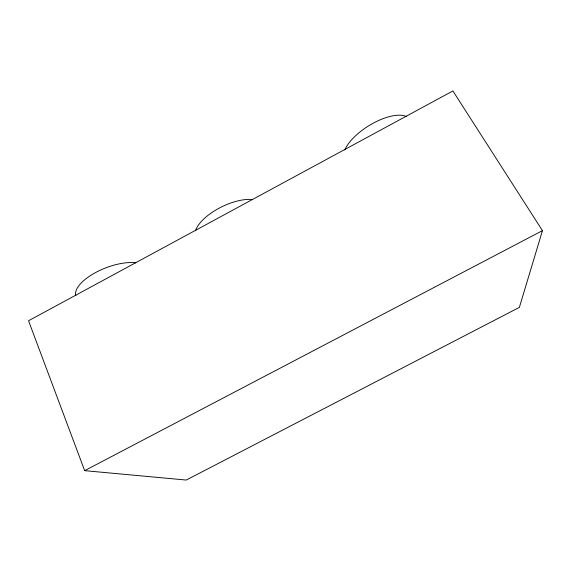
<?xml version="1.0" encoding="UTF-8"?>
<svg xmlns="http://www.w3.org/2000/svg" width="571" height="571" viewBox="0 0 571 571"><rect width="100%" height="100%" fill="white"/><g stroke="black" fill="none" stroke-linecap="round" stroke-linejoin="round"><path stroke-width="0.86" d="M542.45 230.634L519.374 307.369L186.26 480.047L84.665 470.661L28.55 320.759L452.91 90.953L542.45 230.634L84.665 470.661M344.756 149.937A38.514 16.373 -32 0 1 373.484 123.043A38.514 16.373 -32 0 1 406.616 116.662M195.518 230.791A37.165 16.124 -25.9 0 1 218.265 208.636A37.165 16.124 -25.9 0 1 252.389 199.515M75.843 295.792A37.75 15.631 -21.3 0 1 95.1 272.81A37.75 15.631 -21.3 0 1 135.862 262.831"/></g></svg>
